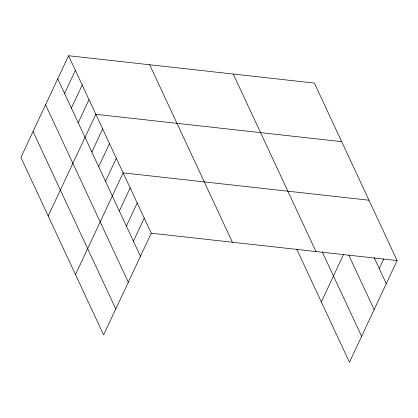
<?xml version="1.0" encoding="UTF-8"?>
<svg xmlns="http://www.w3.org/2000/svg" width="418" height="418" viewBox="0 0 418 418"><rect width="100%" height="100%" fill="white"/><g stroke="black" fill="none" stroke-linecap="round" stroke-linejoin="round"><path stroke-width="0.63" d="M68.547 55.73L20.9 157.44L103.622 334.922L151.264 233.207L68.547 55.73L314.378 83.078L397.1 260.56L349.453 362.27L296.759 249.217M64.555 93.454L75.371 70.37M71.384 108.095L82.194 85.011M78.208 122.74L89.018 99.651M48.195 216.012L95.842 114.297L341.678 141.65M91.856 152.021L102.666 128.937M98.679 166.662L109.49 143.578M105.503 181.307L116.319 158.223M75.496 274.579L123.143 172.864L368.974 200.217M119.36 211.033L130.17 187.948M126.388 226.122L137.203 203.033M133.42 241.207L144.236 218.123M321.327 301.932L343.554 254.478M379.257 268.56L383.849 258.747M151.264 233.207L397.1 260.56M374.115 257.535L386.284 283.644M348.711 255.048L374.131 309.592M322.294 251.97L361.607 336.323M233.254 74.054L315.977 251.531M149.67 64.753L232.392 242.231M57.731 78.814L140.453 256.291M45.578 104.761L128.3 282.239M33.053 131.492L115.776 308.975"/></g></svg>
